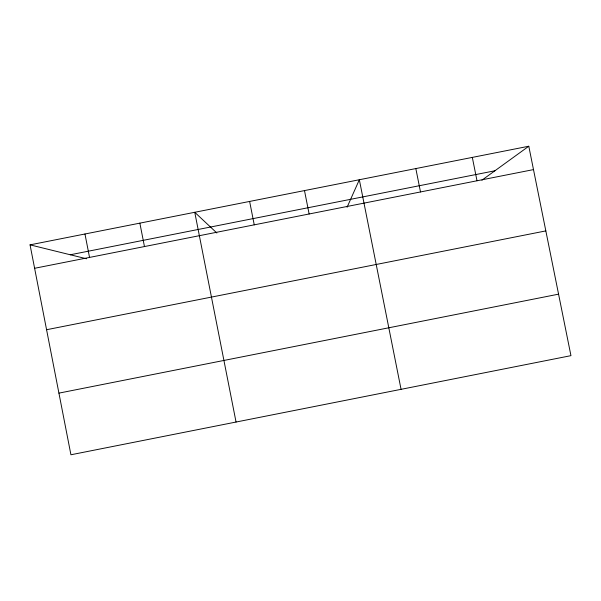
<?xml version="1.0" encoding="UTF-8"?>
<svg xmlns="http://www.w3.org/2000/svg" width="601" height="601" viewBox="0 0 601 601"><rect width="100%" height="100%" fill="white"/><g stroke="black" fill="none" stroke-linecap="round" stroke-linejoin="round"><path stroke-width="0.9" d="M347.085 207.24L359.338 179.737L401.062 389.335M481.897 180.202L528.79 146.231L570.95 355.657L70.926 454.769L30.05 244.855L528.79 146.231M70.287 254.771L494.893 170.782M34.61 268.286L533.5 169.602M46.578 329.724L545.836 230.904M58.921 393.129L558.569 294.159M30.05 244.855L86.552 258.776M216.856 233L194.754 212.288L236.05 422.037M472.318 157.394L477.006 180.773M415.832 168.565L420.505 191.952M304.489 190.585L309.132 213.986M249.625 201.433L254.253 224.842M139.86 223.144L144.458 246.553M84.966 233.999L89.541 257.416"/></g></svg>
